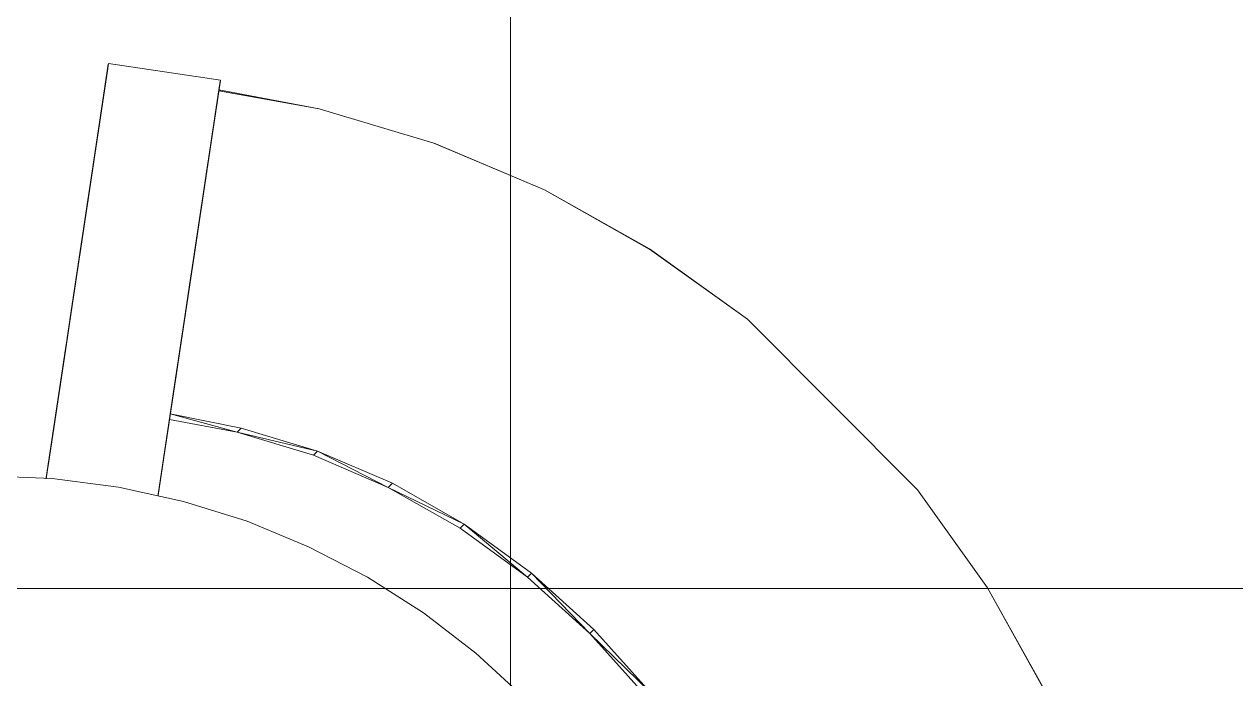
# Model space of a CAD drawing. Extents: x -566 to 72611, y -487 to 32334.
# Drawn here: x 88.2 to 100.26, y 172.85 to 179.37 of the extents above; entities that cross this region are included whole.
import ezdxf

# ---------------------------------------------------------------- set-up
doc = ezdxf.new("R2010")
doc.units = 0
doc.header["$LTSCALE"] = 0.5
doc.header["$MEASUREMENT"] = 0
doc.linetypes.add('HIDDEN', pattern=[0.375, 0.25, -0.125])
doc.layers.add('ceilling', color=141, linetype='CONTINUOUS', lineweight=18)
doc.layers.add('projection', color=153, linetype='HIDDEN', lineweight=9)
doc.layers.add('floor', color=7, linetype='CONTINUOUS', lineweight=5, true_color=0xcfcfcf)
doc.layers.add('layout', color=7, linetype='CONTINUOUS', lineweight=5, true_color=0xcfcfcf)

msp = doc.modelspace()

# ---------------------------------------------------------------- hatches: boundary and pattern name
at = {"layer": 'floor'}
h = msp.add_hatch(dxfattribs=at)
h.set_pattern_fill('ANSI37', color=256, scale=100, angle=45)
h.set_pattern_definition([(90, (243.028, 267.632), (-12.5, 9e-16), []), (180, (243.028, 267.632), (-9e-16, -12.5), [])])
h.paths.add_polyline_path([(253.46925, 349.5), (154.11744, 349.5), (154.11744, 348.5), (101.14781, 348.5), (101.14781, 349.5), (0, 349.5), (0, 344.5), (36, 344.5, -0.33835703), (0, 308.66941), (0, 308.5), (0, 173.75), (253.46925, 173.75)])
h.paths.add_polyline_path([(36, 344.5), (0, 344.5), (0, 308.66941, 0.33835703)], flags=17)
h.paths.add_polyline_path([(253.46925, 173.75), (0, 173.75), (0, 173.74997), (0, 169.75), (253.46925, 169.75)])
h.paths.add_polyline_path([(253.46925, 169.75), (0, 169.75), (0, 149.21137), (36, 149.21137, -0.33835703), (0, 113.38078), (0, 113.21137), (0, 29.94998), (0, -5), (253.46925, -5)])
h.paths.add_polyline_path([(36, 149.21137), (0, 149.21137), (0, 113.38078, 0.33835703)], flags=17)
h.paths.add_polyline_path([(575.25, 169.75), (510, 169.75), (474.75, 169.75), (327.5, 169.75), (285.46925, 169.75), (285.46925, 165.75), (253.46925, 165.75), (253.46925, -5), (263.99725, -5), (263.99725, 95.99051), (287, 95.99051), (287, 97.5), (292, 97.5), (292, -5), (341.25, -5), (341.25, 13.02988), (341.25012, 15.02988), (346.24839, 15.02988, 0.36108524), (374.08728, 41.24999), (346.25012, 41.24999), (346.25012, 42.99999), (341.25, 42.99999), (341.25, 44.99999), (341.25, 97.5), (357.75, 97.5), (405.75, 97.5), (575.25, 97.5)])

# ---------------------------------------------------------------- linework, layer by layer
at = {"layer": 'ceilling'}
msp.add_line((327.5, 173.75), (0, 173.74997), dxfattribs=at)
at = {"layer": 'layout'}
for points in [[(89.02037, 178.88557, -67.56718), (89.02037, 178.88557, -67.56718), (89.00721, 178.79756, -67.78764), (88.86882, 177.87502, -67.69993)], [(88.8818, 177.96148, -67.56361), (88.8818, 177.96148, -67.56361), (89.02037, 178.88557, -67.56718), (88.86882, 177.87502, -67.69993)], [(89.03404, 178.97652, -67.34775), (89.03404, 178.97652, -67.34775), (89.02037, 178.88557, -67.56718), (88.8818, 177.96148, -67.56361)], [(88.89513, 178.05036, -67.42873), (88.89513, 178.05036, -67.42873), (89.03404, 178.97652, -67.34775), (88.8818, 177.96148, -67.56361)], [(88.90876, 178.14169, -67.29533), (88.90876, 178.14169, -67.29533), (89.03404, 178.97652, -67.34775), (88.89513, 178.05036, -67.42873)], [(89.03391, 178.97527, -67.30764), (89.03391, 178.97527, -67.30764), (89.03404, 178.97652, -67.34775), (88.90876, 178.14169, -67.29533)], [(89.03295, 178.96949, -67.2679), (89.03295, 178.96949, -67.2679), (89.03391, 178.97527, -67.30764), (88.90876, 178.14169, -67.29533)], [(88.92287, 178.23549, -67.16345), (88.92287, 178.23549, -67.16345), (89.03295, 178.96949, -67.2679), (88.90876, 178.14169, -67.29533)], [(89.03141, 178.95926, -67.22897), (89.03141, 178.95926, -67.22897), (89.03295, 178.96949, -67.2679), (88.92287, 178.23549, -67.16345)], [(89.02922, 178.94468, -67.19132), (89.02922, 178.94468, -67.19132), (89.03141, 178.95926, -67.22897), (88.92287, 178.23549, -67.16345)], [(89.02646, 178.926, -67.15537), (89.02646, 178.926, -67.15537), (89.02922, 178.94468, -67.19132), (88.92287, 178.23549, -67.16345)], [(88.92695, 178.26237, -67.12991), (88.92695, 178.26237, -67.12991), (89.02646, 178.926, -67.15537), (88.92287, 178.23549, -67.16345)], [(89.02308, 178.90326, -67.12155), (89.02308, 178.90326, -67.12155), (89.02646, 178.926, -67.15537), (88.92695, 178.26237, -67.12991)], [(88.93138, 178.29252, -67.099), (88.93138, 178.29252, -67.099), (89.02308, 178.90326, -67.12155), (88.92695, 178.26237, -67.12991)], [(89.01909, 178.87682, -67.09026), (89.01909, 178.87682, -67.09026), (89.02308, 178.90326, -67.12155), (88.93138, 178.29252, -67.099)], [(88.93642, 178.3257, -67.07101), (88.93642, 178.3257, -67.07101), (89.01909, 178.87682, -67.09026), (88.93138, 178.29252, -67.099)], [(89.01462, 178.84705, -67.06184), (89.01462, 178.84705, -67.06184), (89.01909, 178.87682, -67.09026), (88.93642, 178.3257, -67.07101)], [(89.03404, 178.97652, -67.34775), (89.03404, 178.97652, -67.34775), (89.03391, 178.97527, -67.30764), (90.14835, 178.80925, -67.34775)], [(89.00721, 178.79756, -67.78764), (89.00721, 178.79756, -67.78764), (88.99441, 178.71231, -68.0091), (88.84397, 177.70966, -67.97672)], [(88.84397, 177.70966, -67.97672), (88.84397, 177.70966, -67.97672), (89.00721, 178.79756, -67.78764), (88.85616, 177.79102, -67.83765)], [(88.86882, 177.87502, -67.69993), (88.86882, 177.87502, -67.69993), (89.00721, 178.79756, -67.78764), (88.85616, 177.79102, -67.83765)], [(88.94181, 178.36164, -67.0462), (88.94181, 178.36164, -67.0462), (89.01462, 178.84705, -67.06184), (88.93642, 178.3257, -67.07101)], [(89.00971, 178.81426, -67.03663), (89.00971, 178.81426, -67.03663), (89.01462, 178.84705, -67.06184), (88.94181, 178.36164, -67.0462)], [(88.94755, 178.39982, -67.0248), (88.94755, 178.39982, -67.0248), (89.00971, 178.81426, -67.03663), (88.94181, 178.36164, -67.0462)], [(89.00441, 178.77875, -67.01492), (89.00441, 178.77875, -67.01492), (89.00971, 178.81426, -67.03663), (88.94755, 178.39982, -67.0248)], [(88.95352, 178.44003, -67.00702), (88.95352, 178.44003, -67.00702), (89.00441, 178.77875, -67.01492), (88.94755, 178.39982, -67.0248)], [(89.00099, 178.75623, -67.00424), (89.00099, 178.75623, -67.00424), (89.00441, 178.77875, -67.01492), (88.95352, 178.44003, -67.00702)], [(88.95987, 178.48192, -66.99302), (88.95987, 178.48192, -66.99302), (89.00099, 178.75623, -67.00424), (88.95352, 178.44003, -67.00702)], [(88.99279, 178.70148, -66.983), (88.99279, 178.70148, -66.983), (89.00099, 178.75623, -67.00424), (88.95987, 178.48192, -66.99302)], [(90.14835, 178.80925, -67.34775), (90.14835, 178.80925, -67.34775), (89.99607, 177.79425, -67.56361), (90.13472, 178.71843, -67.56718)], [(90.00939, 177.88313, -67.42873), (90.00939, 177.88313, -67.42873), (89.99607, 177.79425, -67.56361), (90.14835, 178.80925, -67.34775)], [(90.02316, 177.97451, -67.29533), (90.02316, 177.97451, -67.29533), (90.00939, 177.88313, -67.42873), (90.14835, 178.80925, -67.34775)], [(90.14818, 178.80804, -67.30764), (90.14818, 178.80804, -67.30764), (90.02316, 177.97451, -67.29533), (90.14835, 178.80925, -67.34775)], [(90.14734, 178.8023, -67.2679), (90.14734, 178.8023, -67.2679), (90.02316, 177.97451, -67.29533), (90.14818, 178.80804, -67.30764)], [(90.03718, 178.06821, -67.16345), (90.03718, 178.06821, -67.16345), (90.02316, 177.97451, -67.29533), (90.14734, 178.8023, -67.2679)], [(90.14581, 178.79207, -67.22897), (90.14581, 178.79207, -67.22897), (90.03718, 178.06821, -67.16345), (90.14734, 178.8023, -67.2679)], [(90.14362, 178.77749, -67.19132), (90.14362, 178.77749, -67.19132), (90.03718, 178.06821, -67.16345), (90.14581, 178.79207, -67.22897)], [(90.14085, 178.75881, -67.15537), (90.14085, 178.75881, -67.15537), (90.03718, 178.06821, -67.16345), (90.14362, 178.77749, -67.19132)], [(90.04122, 178.09513, -67.12991), (90.04122, 178.09513, -67.12991), (90.03718, 178.06821, -67.16345), (90.14085, 178.75881, -67.15537)], [(90.13744, 178.73612, -67.12155), (90.13744, 178.73612, -67.12155), (90.04122, 178.09513, -67.12991), (90.14085, 178.75881, -67.15537)], [(88.98201, 178.62978, -68.23151), (88.98201, 178.62978, -68.23151), (88.97009, 178.55022, -68.45486), (88.8096, 177.48065, -68.40167)], [(88.82065, 177.55434, -68.25877), (88.82065, 177.55434, -68.25877), (88.98201, 178.62978, -68.23151), (88.8096, 177.48065, -68.40167)], [(88.83213, 177.6307, -68.11711), (88.83213, 177.6307, -68.11711), (88.98201, 178.62978, -68.23151), (88.82065, 177.55434, -68.25877)], [(88.99441, 178.71231, -68.0091), (88.99441, 178.71231, -68.0091), (88.98201, 178.62978, -68.23151), (88.83213, 177.6307, -68.11711)], [(88.84397, 177.70966, -67.97672), (88.84397, 177.70966, -67.97672), (88.99441, 178.71231, -68.0091), (88.83213, 177.6307, -68.11711)], [(88.96627, 178.52498, -66.98292), (88.96627, 178.52498, -66.98292), (88.99279, 178.70148, -66.983), (88.95987, 178.48192, -66.99302)], [(88.98622, 178.65756, -66.97688), (88.98622, 178.65756, -66.97688), (88.99279, 178.70148, -66.983), (88.96627, 178.52498, -66.98292)], [(88.97289, 178.56886, -66.97684), (88.97289, 178.56886, -66.97684), (88.98622, 178.65756, -66.97688), (88.96627, 178.52498, -66.98292)], [(88.97955, 178.61321, -66.97481), (88.97955, 178.61321, -66.97481), (88.98622, 178.65756, -66.97688), (88.97289, 178.56886, -66.97684)], [(90.12148, 178.63033, -67.78764), (90.12148, 178.63033, -67.78764), (89.95837, 177.54247, -67.97672), (90.10872, 178.54503, -68.00909)], [(89.97051, 177.62388, -67.83765), (89.97051, 177.62388, -67.83765), (89.95837, 177.54247, -67.97672), (90.12148, 178.63033, -67.78764)], [(89.98309, 177.70779, -67.69993), (89.98309, 177.70779, -67.69993), (89.97051, 177.62388, -67.83765), (90.12148, 178.63033, -67.78764)], [(90.13472, 178.71843, -67.56718), (90.13472, 178.71843, -67.56718), (89.98309, 177.70779, -67.69993), (90.12148, 178.63033, -67.78764)], [(89.99607, 177.79425, -67.56361), (89.99607, 177.79425, -67.56361), (89.98309, 177.70779, -67.69993), (90.13472, 178.71843, -67.56718)], [(90.04578, 178.12533, -67.099), (90.04578, 178.12533, -67.099), (90.04122, 178.09513, -67.12991), (90.13744, 178.73612, -67.12155)], [(90.13345, 178.70967, -67.09026), (90.13345, 178.70967, -67.09026), (90.04578, 178.12533, -67.099), (90.13744, 178.73612, -67.12155)], [(90.05077, 178.15856, -67.07101), (90.05077, 178.15856, -67.07101), (90.04578, 178.12533, -67.099), (90.13345, 178.70967, -67.09026)], [(90.12898, 178.6799, -67.06184), (90.12898, 178.6799, -67.06184), (90.05077, 178.15856, -67.07101), (90.13345, 178.70967, -67.09026)], [(90.05612, 178.19436, -67.0462), (90.05612, 178.19436, -67.0462), (90.05077, 178.15856, -67.07101), (90.12898, 178.6799, -67.06184)], [(90.12402, 178.64698, -67.03663), (90.12402, 178.64698, -67.03663), (90.05612, 178.19436, -67.0462), (90.12898, 178.6799, -67.06184)], [(90.06191, 178.23268, -67.0248), (90.06191, 178.23268, -67.0248), (90.05612, 178.19436, -67.0462), (90.12402, 178.64698, -67.03663)], [(90.11868, 178.61152, -67.01492), (90.11868, 178.61152, -67.01492), (90.06191, 178.23268, -67.0248), (90.12402, 178.64698, -67.03663)], [(90.13269, 178.70462, -67.09033), (90.13269, 178.70462, -67.09033), (90.13428, 178.71524, -67.06297), (91.1324, 178.52557, -67.41982)], [(88.97009, 178.55022, -68.45486), (88.97009, 178.55022, -68.45486), (88.95856, 178.47338, -68.6791), (88.79895, 177.40951, -68.54575)], [(88.8096, 177.48065, -68.40167), (88.8096, 177.48065, -68.40167), (88.97009, 178.55022, -68.45486), (88.79895, 177.40951, -68.54575)], [(90.10872, 178.54503, -68.00909), (90.10872, 178.54503, -68.00909), (89.94649, 177.46356, -68.11711), (90.09636, 178.46263, -68.23151)], [(89.95837, 177.54247, -67.97672), (89.95837, 177.54247, -67.97672), (89.94649, 177.46356, -68.11711), (90.10872, 178.54503, -68.00909)], [(90.06791, 178.27284, -67.00702), (90.06791, 178.27284, -67.00702), (90.06191, 178.23268, -67.0248), (90.11868, 178.61152, -67.01492)], [(90.11534, 178.58908, -67.00424), (90.11534, 178.58908, -67.00424), (90.06791, 178.27284, -67.00702), (90.11868, 178.61152, -67.01492)], [(90.07414, 178.31469, -66.99302), (90.07414, 178.31469, -66.99302), (90.06791, 178.27284, -67.00702), (90.11534, 178.58908, -67.00424)], [(90.1071, 178.53421, -66.983), (90.1071, 178.53421, -66.983), (90.07414, 178.31469, -66.99302), (90.11534, 178.58908, -67.00424)], [(90.08067, 178.35779, -66.98292), (90.08067, 178.35779, -66.98292), (90.07414, 178.31469, -66.99302), (90.1071, 178.53421, -66.983)], [(90.10053, 178.49029, -66.97688), (90.10053, 178.49029, -66.97688), (90.08067, 178.35779, -66.98292), (90.1071, 178.53421, -66.983)], [(90.11534, 178.58908, -67.00424), (90.11534, 178.58908, -67.00424), (90.11302, 178.57377, -66.99698), (90.1071, 178.53421, -66.983)], [(92.27462, 178.18473, -67.46316), (92.27462, 178.18473, -67.46316), (92.27263, 178.1831, -67.50339), (91.1324, 178.52557, -67.41982)], [(88.94742, 178.39943, -68.90421), (88.94742, 178.39943, -68.90421), (88.93681, 178.32842, -69.13013), (88.76796, 177.20324, -69.07613)], [(88.77874, 177.27511, -68.83732), (88.77874, 177.27511, -68.83732), (88.94742, 178.39943, -68.90421), (88.76796, 177.20324, -69.07613)], [(88.95856, 178.47338, -68.6791), (88.95856, 178.47338, -68.6791), (88.94742, 178.39943, -68.90421), (88.77874, 177.27511, -68.83732)], [(88.78865, 177.34095, -68.69098), (88.78865, 177.34095, -68.69098), (88.95856, 178.47338, -68.6791), (88.77874, 177.27511, -68.83732)], [(88.79895, 177.40951, -68.54575), (88.79895, 177.40951, -68.54575), (88.95856, 178.47338, -68.6791), (88.78865, 177.34095, -68.69098)], [(90.0844, 178.38294, -68.45486), (90.0844, 178.38294, -68.45486), (89.9133, 177.24236, -68.54575), (90.07291, 178.30624, -68.6791)], [(89.924, 177.31346, -68.40167), (89.924, 177.31346, -68.40167), (89.9133, 177.24236, -68.54575), (90.0844, 178.38294, -68.45486)], [(90.09636, 178.46263, -68.23151), (90.09636, 178.46263, -68.23151), (89.924, 177.31346, -68.40167), (90.0844, 178.38294, -68.45486)], [(89.935, 177.38719, -68.25877), (89.935, 177.38719, -68.25877), (89.924, 177.31346, -68.40167), (90.09636, 178.46263, -68.23151)], [(89.94649, 177.46356, -68.11711), (89.94649, 177.46356, -68.11711), (89.935, 177.38719, -68.25877), (90.09636, 178.46263, -68.23151)], [(90.08724, 178.40171, -66.97684), (90.08724, 178.40171, -66.97684), (90.08067, 178.35779, -66.98292), (90.10053, 178.49029, -66.97688)], [(90.09391, 178.44606, -66.97481), (90.09391, 178.44606, -66.97481), (90.08724, 178.40171, -66.97684), (90.10053, 178.49029, -66.97688)], [(88.93681, 178.32842, -69.13013), (88.93681, 178.32842, -69.13013), (88.92656, 178.26017, -69.35687), (88.7577, 177.13447, -69.31577)], [(88.76796, 177.20324, -69.07613), (88.76796, 177.20324, -69.07613), (88.93681, 178.32842, -69.13013), (88.7577, 177.13447, -69.31577)], [(90.07291, 178.30624, -68.6791), (90.07291, 178.30624, -68.6791), (89.89314, 177.10793, -68.83732), (90.06182, 178.23224, -68.90421)], [(89.903, 177.17381, -68.69098), (89.903, 177.17381, -68.69098), (89.89314, 177.10793, -68.83732), (90.07291, 178.30624, -68.6791)], [(89.9133, 177.24236, -68.54575), (89.9133, 177.24236, -68.54575), (89.903, 177.17381, -68.69098), (90.07291, 178.30624, -68.6791)], [(88.91682, 178.19485, -69.58437), (88.91682, 178.19485, -69.58437), (88.90736, 178.13203, -69.81377), (88.7399, 177.01582, -69.75571)], [(88.74784, 177.06893, -69.55508), (88.74784, 177.06893, -69.55508), (88.91682, 178.19485, -69.58437), (88.7399, 177.01582, -69.75571)], [(88.92656, 178.26017, -69.35687), (88.92656, 178.26017, -69.35687), (88.91682, 178.19485, -69.58437), (88.74784, 177.06893, -69.55508)], [(88.7577, 177.13447, -69.31577), (88.7577, 177.13447, -69.31577), (88.92656, 178.26017, -69.35687), (88.74784, 177.06893, -69.55508)], [(90.05112, 178.16114, -69.13014), (90.05112, 178.16114, -69.13014), (89.87197, 176.96723, -69.31577), (90.04095, 178.09298, -69.35687)], [(89.88231, 177.03609, -69.07613), (89.88231, 177.03609, -69.07613), (89.87197, 176.96723, -69.31577), (90.05112, 178.16114, -69.13014)], [(90.06182, 178.23224, -68.90421), (90.06182, 178.23224, -68.90421), (89.88231, 177.03609, -69.07613), (90.05112, 178.16114, -69.13014)], [(89.89314, 177.10793, -68.83732), (89.89314, 177.10793, -68.83732), (89.88231, 177.03609, -69.07613), (90.06182, 178.23224, -68.90421)], [(92.27462, 178.18473, -67.46316), (92.27462, 178.18473, -67.46316), (92.27543, 178.18288, -67.423), (93.37507, 177.71784, -67.49601)], [(88.89184, 178.02892, -70.20546), (88.89184, 178.02892, -70.20546), (88.88426, 177.97822, -70.40212), (88.71667, 176.86111, -70.35532)], [(88.72426, 176.91198, -70.1553), (88.72426, 176.91198, -70.1553), (88.89184, 178.02892, -70.20546), (88.71667, 176.86111, -70.35532)], [(88.8996, 178.0803, -70.00895), (88.8996, 178.0803, -70.00895), (88.89184, 178.02892, -70.20546), (88.72426, 176.91198, -70.1553)], [(88.73201, 176.96353, -69.95543), (88.73201, 176.96353, -69.95543), (88.8996, 178.0803, -70.00895), (88.72426, 176.91198, -70.1553)], [(88.90736, 178.13203, -69.81377), (88.90736, 178.13203, -69.81377), (88.8996, 178.0803, -70.00895), (88.73201, 176.96353, -69.95543)], [(88.7399, 177.01582, -69.75571), (88.7399, 177.01582, -69.75571), (88.90736, 178.13203, -69.81377), (88.73201, 176.96353, -69.95543)], [(90.03109, 178.02762, -69.58437), (90.03109, 178.02762, -69.58437), (89.85417, 176.84859, -69.75571), (90.02171, 177.96488, -69.81377)], [(89.86219, 176.90179, -69.55508), (89.86219, 176.90179, -69.55508), (89.85417, 176.84859, -69.75571), (90.03109, 178.02762, -69.58437)], [(90.04095, 178.09298, -69.35687), (90.04095, 178.09298, -69.35687), (89.86219, 176.90179, -69.55508), (90.03109, 178.02762, -69.58437)], [(89.87197, 176.96723, -69.31577), (89.87197, 176.96723, -69.31577), (89.86219, 176.90179, -69.55508), (90.04095, 178.09298, -69.35687)], [(88.87676, 177.92813, -70.59894), (88.87676, 177.92813, -70.59894), (88.86931, 177.87869, -70.7959), (88.70168, 176.76128, -70.75581)], [(88.70913, 176.81089, -70.55549), (88.70913, 176.81089, -70.55549), (88.87676, 177.92813, -70.59894), (88.70168, 176.76128, -70.75581)], [(88.88426, 177.97822, -70.40212), (88.88426, 177.97822, -70.40212), (88.87676, 177.92813, -70.59894), (88.70913, 176.81089, -70.55549)], [(88.71667, 176.86111, -70.35532), (88.71667, 176.86111, -70.35532), (88.88426, 177.97822, -70.40212), (88.70913, 176.81089, -70.55549)], [(90.01395, 177.91316, -70.00896), (90.01395, 177.91316, -70.00896), (89.83865, 176.74479, -70.1553), (90.00624, 177.86173, -70.20546)], [(89.84637, 176.79639, -69.95543), (89.84637, 176.79639, -69.95543), (89.83865, 176.74479, -70.1553), (90.01395, 177.91316, -70.00896)], [(90.02171, 177.96488, -69.81377), (90.02171, 177.96488, -69.81377), (89.84637, 176.79639, -69.95543), (90.01395, 177.91316, -70.00896)], [(89.85417, 176.84859, -69.75571), (89.85417, 176.84859, -69.75571), (89.84637, 176.79639, -69.95543), (90.02171, 177.96488, -69.81377)], [(88.8548, 177.78183, -71.19027), (88.8548, 177.78183, -71.19027), (88.84765, 177.73433, -71.38766), (88.67998, 176.61662, -71.35767)], [(88.68708, 176.66416, -71.1569), (88.68708, 176.66416, -71.1569), (88.8548, 177.78183, -71.19027), (88.67998, 176.61662, -71.35767)], [(88.69944, 176.74639, -96.8737), (88.69944, 176.74639, -96.8737), (88.68472, 176.6482, -96.34516), (88.86155, 177.82696, -96.69225)], [(88.84682, 177.7286, -96.16259), (88.84682, 177.7286, -96.16259), (88.86155, 177.82696, -96.69225), (88.68472, 176.6482, -96.34516)], [(88.86203, 177.82994, -70.99301), (88.86203, 177.82994, -70.99301), (88.8548, 177.78183, -71.19027), (88.68708, 176.66416, -71.1569)], [(88.69436, 176.71239, -70.95628), (88.69436, 176.71239, -70.95628), (88.86203, 177.82994, -70.99301), (88.68708, 176.66416, -71.1569)], [(88.86931, 177.87869, -70.7959), (88.86931, 177.87869, -70.7959), (88.86203, 177.82994, -70.99301), (88.69436, 176.71239, -70.95628)], [(88.70168, 176.76128, -70.75581), (88.70168, 176.76128, -70.75581), (88.86931, 177.87869, -70.7959), (88.69436, 176.71239, -70.95628)], [(89.99865, 177.81103, -70.40212), (89.99865, 177.81103, -70.40212), (89.82353, 176.6437, -70.55549), (89.99107, 177.76086, -70.59894)], [(89.83102, 176.69396, -70.35532), (89.83102, 176.69396, -70.35532), (89.82353, 176.6437, -70.55549), (89.99865, 177.81103, -70.40212)], [(90.00624, 177.86173, -70.20546), (90.00624, 177.86173, -70.20546), (89.83102, 176.69396, -70.35532), (89.99865, 177.81103, -70.40212)], [(89.83865, 176.74479, -70.1553), (89.83865, 176.74479, -70.1553), (89.83102, 176.69396, -70.35532), (90.00624, 177.86173, -70.20546)], [(77.75334, 177.72664, -69.73263), (99.48882, 155.98857, -69.72025), (99.49016, 155.98982, -69.73263)], [(88.84068, 177.68752, -71.58521), (88.84068, 177.68752, -71.58521), (88.83371, 177.6414, -71.78289), (88.66604, 176.52351, -71.75961)], [(88.67292, 176.56972, -71.55856), (88.67292, 176.56972, -71.55856), (88.84068, 177.68752, -71.58521), (88.66604, 176.52351, -71.75961)], [(88.66981, 176.54879, -95.81737), (88.66981, 176.54879, -95.81737), (88.84682, 177.7286, -96.16259), (88.68472, 176.6482, -96.34516)], [(88.83183, 177.62876, -95.63255), (88.83183, 177.62876, -95.63255), (88.84682, 177.7286, -96.16259), (88.66981, 176.54879, -95.81737)], [(88.84765, 177.73433, -71.38766), (88.84765, 177.73433, -71.38766), (88.84068, 177.68752, -71.58521), (88.67292, 176.56972, -71.55856)], [(88.67998, 176.61662, -71.35767), (88.67998, 176.61662, -71.35767), (88.84765, 177.73433, -71.38766), (88.67292, 176.56972, -71.55856)], [(89.8138, 176.57925, -96.8737), (89.8138, 176.57925, -96.8737), (89.9759, 177.65982, -96.69225), (89.79903, 176.48092, -96.34516)], [(89.96122, 177.56141, -96.16259), (89.96122, 177.56141, -96.16259), (89.79903, 176.48092, -96.34516), (89.9759, 177.65982, -96.69225)], [(89.97634, 177.66266, -70.99301), (89.97634, 177.66266, -70.99301), (89.80148, 176.49697, -71.1569), (89.96911, 177.61456, -71.19027)], [(89.80871, 176.54525, -70.95628), (89.80871, 176.54525, -70.95628), (89.80148, 176.49697, -71.1569), (89.97634, 177.66266, -70.99301)], [(89.9837, 177.7115, -70.7959), (89.9837, 177.7115, -70.7959), (89.80871, 176.54525, -70.95628), (89.97634, 177.66266, -70.99301)], [(89.81603, 176.59413, -70.75581), (89.81603, 176.59413, -70.75581), (89.80871, 176.54525, -70.95628), (89.9837, 177.7115, -70.7959)], [(89.99107, 177.76086, -70.59894), (89.99107, 177.76086, -70.59894), (89.81603, 176.59413, -70.75581), (89.9837, 177.7115, -70.7959)], [(89.82353, 176.6437, -70.55549), (89.82353, 176.6437, -70.55549), (89.81603, 176.59413, -70.75581), (89.99107, 177.76086, -70.59894)], [(94.41981, 177.13095, -67.51794), (94.41981, 177.13095, -67.51794), (94.41797, 177.12916, -67.55817), (93.37507, 177.71784, -67.49601)], [(88.82017, 177.55102, -72.17908), (88.82017, 177.55102, -72.17908), (88.78431, 177.31209, -73.24213), (88.62326, 176.23894, -73.02425)], [(88.65916, 176.478, -71.9604), (88.65916, 176.478, -71.9604), (88.82017, 177.55102, -72.17908), (88.62326, 176.23894, -73.02425)], [(88.65469, 176.44823, -95.28979), (88.65469, 176.44823, -95.28979), (88.83183, 177.62876, -95.63255), (88.66981, 176.54879, -95.81737)], [(88.8167, 177.52785, -95.10271), (88.8167, 177.52785, -95.10271), (88.83183, 177.62876, -95.63255), (88.65469, 176.44823, -95.28979)], [(88.83371, 177.6414, -71.78289), (88.83371, 177.6414, -71.78289), (88.82696, 177.59593, -71.98071), (88.65916, 176.478, -71.9604)], [(88.66604, 176.52351, -71.75961), (88.66604, 176.52351, -71.75961), (88.83371, 177.6414, -71.78289), (88.65916, 176.478, -71.9604)], [(88.82696, 177.59593, -71.98071), (88.82696, 177.59593, -71.98071), (88.82017, 177.55102, -72.17908), (88.65916, 176.478, -71.9604)], [(88.78431, 177.31209, -73.24213), (88.78431, 177.31209, -73.24213), (88.82017, 177.55102, -72.17908), (88.67963, 176.61437, -76.34729)], [(89.78416, 176.38165, -95.81737), (89.78416, 176.38165, -95.81737), (89.79903, 176.48092, -96.34516), (89.96122, 177.56141, -96.16259)], [(89.94618, 177.46162, -95.63255), (89.94618, 177.46162, -95.63255), (89.78416, 176.38165, -95.81737), (89.96122, 177.56141, -96.16259)], [(89.96205, 177.56714, -71.38766), (89.96205, 177.56714, -71.38766), (89.78732, 176.40253, -71.55856), (89.95504, 177.52038, -71.58521)], [(89.79433, 176.44947, -71.35767), (89.79433, 176.44947, -71.35767), (89.78732, 176.40253, -71.55856), (89.96205, 177.56714, -71.38766)], [(89.96911, 177.61456, -71.19027), (89.96911, 177.61456, -71.19027), (89.79433, 176.44947, -71.35767), (89.96205, 177.56714, -71.38766)], [(89.80148, 176.49697, -71.1569), (89.80148, 176.49697, -71.1569), (89.79433, 176.44947, -71.35767), (89.96911, 177.61456, -71.19027)], [(88.62405, 176.24351, -94.23525), (88.62405, 176.24351, -94.23525), (88.80136, 177.4256, -94.5731), (88.63948, 176.34654, -94.76241)], [(88.7858, 177.32218, -94.04369), (88.7858, 177.32218, -94.04369), (88.80136, 177.4256, -94.5731), (88.62405, 176.24351, -94.23525)], [(88.63948, 176.34654, -94.76241), (88.63948, 176.34654, -94.76241), (88.8167, 177.52785, -95.10271), (88.65469, 176.44823, -95.28979)], [(88.80136, 177.4256, -94.5731), (88.80136, 177.4256, -94.5731), (88.8167, 177.52785, -95.10271), (88.63948, 176.34654, -94.76241)], [(89.76904, 176.28108, -95.28979), (89.76904, 176.28108, -95.28979), (89.78416, 176.38165, -95.81737), (89.94618, 177.46162, -95.63255)], [(89.93101, 177.36057, -95.10271), (89.93101, 177.36057, -95.10271), (89.76904, 176.28108, -95.28979), (89.94618, 177.46162, -95.63255)], [(89.94811, 177.47421, -71.78289), (89.94811, 177.47421, -71.78289), (89.77351, 176.31085, -71.9604), (89.94123, 177.4287, -71.98071)], [(89.78031, 176.35628, -71.75961), (89.78031, 176.35628, -71.75961), (89.77351, 176.31085, -71.9604), (89.94811, 177.47421, -71.78289)], [(89.94123, 177.4287, -71.98071), (89.94123, 177.4287, -71.98071), (89.77351, 176.31085, -71.9604), (89.93448, 177.38374, -72.17908)], [(89.95504, 177.52038, -71.58521), (89.95504, 177.52038, -71.58521), (89.78031, 176.35628, -71.75961), (89.94811, 177.47421, -71.78289)], [(89.78732, 176.40253, -71.55856), (89.78732, 176.40253, -71.55856), (89.78031, 176.35628, -71.75961), (89.95504, 177.52038, -71.58521)], [(88.78431, 177.31209, -73.24213), (88.78431, 177.31209, -73.24213), (88.67963, 176.61437, -76.34729), (88.51805, 175.53725, -76.14727)], [(88.62326, 176.23894, -73.02425), (88.62326, 176.23894, -73.02425), (88.78431, 177.31209, -73.24213), (88.51805, 175.53725, -76.14727)], [(88.6084, 176.13932, -93.70831), (88.6084, 176.13932, -93.70831), (88.7858, 177.32218, -94.04369), (88.62405, 176.24351, -94.23525)], [(88.77011, 177.21752, -93.5145), (88.77011, 177.21752, -93.5145), (88.7858, 177.32218, -94.04369), (88.6084, 176.13932, -93.70831)], [(89.93448, 177.38374, -72.17908), (89.93448, 177.38374, -72.17908), (89.73765, 176.07175, -73.02425), (89.89866, 177.14494, -73.24213)], [(89.77351, 176.31085, -71.9604), (89.77351, 176.31085, -71.9604), (89.73765, 176.07175, -73.02425), (89.93448, 177.38374, -72.17908)], [(89.75379, 176.17926, -94.76241), (89.75379, 176.17926, -94.76241), (89.76904, 176.28108, -95.28979), (89.93101, 177.36057, -95.10271)], [(89.91572, 177.25845, -94.5731), (89.91572, 177.25845, -94.5731), (89.75379, 176.17926, -94.76241), (89.93101, 177.36057, -95.10271)], [(88.59257, 176.03392, -93.18159), (88.59257, 176.03392, -93.18159), (88.77011, 177.21752, -93.5145), (88.6084, 176.13932, -93.70831)], [(88.75424, 177.11164, -92.98553), (88.75424, 177.11164, -92.98553), (88.77011, 177.21752, -93.5145), (88.59257, 176.03392, -93.18159)], [(89.73831, 176.07628, -94.23525), (89.73831, 176.07628, -94.23525), (89.75379, 176.17926, -94.76241), (89.91572, 177.25845, -94.5731)], [(89.9002, 177.15499, -94.04369), (89.9002, 177.15499, -94.04369), (89.73831, 176.07628, -94.23525), (89.91572, 177.25845, -94.5731)], [(88.57653, 175.92718, -92.65508), (88.57653, 175.92718, -92.65508), (88.75424, 177.11164, -92.98553), (88.59257, 176.03392, -93.18159)], [(88.73819, 177.00456, -92.45678), (88.73819, 177.00456, -92.45678), (88.75424, 177.11164, -92.98553), (88.57653, 175.92718, -92.65508)], [(89.89866, 177.14494, -73.24213), (89.89866, 177.14494, -73.24213), (89.63236, 175.36998, -76.14727), (89.79403, 176.44718, -76.3473)], [(89.73765, 176.07175, -73.02425), (89.73765, 176.07175, -73.02425), (89.63236, 175.36998, -76.14727), (89.89866, 177.14494, -73.24213)], [(89.72266, 175.97209, -93.70831), (89.72266, 175.97209, -93.70831), (89.73831, 176.07628, -94.23525), (89.9002, 177.15499, -94.04369)], [(89.9002, 177.15499, -94.04369), (89.9002, 177.15499, -94.04369), (89.72266, 175.97209, -93.70831), (89.8845, 177.05033, -93.5145)], [(94.41981, 177.13095, -67.51794), (94.41981, 177.13095, -67.51794), (94.41957, 177.12946, -67.47775), (95.39503, 176.4315, -67.52867)], [(88.56035, 175.81937, -92.1288), (88.56035, 175.81937, -92.1288), (88.73819, 177.00456, -92.45678), (88.57653, 175.92718, -92.65508)], [(88.72198, 176.89627, -91.92825), (88.72198, 176.89627, -91.92825), (88.73819, 177.00456, -92.45678), (88.56035, 175.81937, -92.1288)], [(89.69088, 175.76004, -92.65508), (89.69088, 175.76004, -92.65508), (89.70688, 175.86664, -93.18158), (89.86859, 176.9445, -92.98553)], [(89.85255, 176.83742, -92.45678), (89.85255, 176.83742, -92.45678), (89.69088, 175.76004, -92.65508), (89.86859, 176.9445, -92.98553)], [(89.70688, 175.86664, -93.18158), (89.70688, 175.86664, -93.18158), (89.72266, 175.97209, -93.70831), (89.8845, 177.05033, -93.5145)], [(89.86859, 176.9445, -92.98553), (89.86859, 176.9445, -92.98553), (89.70688, 175.86664, -93.18158), (89.8845, 177.05033, -93.5145)], [(88.544, 175.71034, -91.60274), (88.544, 175.71034, -91.60274), (88.72198, 176.89627, -91.92825), (88.56035, 175.81937, -92.1288)], [(88.70545, 176.78673, -91.39996), (88.70545, 176.78673, -91.39996), (88.72198, 176.89627, -91.92825), (88.544, 175.71034, -91.60274)], [(89.67471, 175.65222, -92.1288), (89.67471, 175.65222, -92.1288), (89.69088, 175.76004, -92.65508), (89.85255, 176.83742, -92.45678)], [(89.83624, 176.72904, -91.92825), (89.83624, 176.72904, -91.92825), (89.67471, 175.65222, -92.1288), (89.85255, 176.83742, -92.45678)], [(88.52748, 175.60011, -91.07691), (88.52748, 175.60011, -91.07691), (88.70545, 176.78673, -91.39996), (88.544, 175.71034, -91.60274)], [(88.68888, 176.67602, -90.87189), (88.68888, 176.67602, -90.87189), (88.70545, 176.78673, -91.39996), (88.52748, 175.60011, -91.07691)], [(89.6584, 175.54315, -91.60274), (89.6584, 175.54315, -91.60274), (89.67471, 175.65222, -92.1288), (89.83624, 176.72904, -91.92825)], [(89.81985, 176.61954, -91.39996), (89.81985, 176.61954, -91.39996), (89.6584, 175.54315, -91.60274), (89.83624, 176.72904, -91.92825)], [(88.67963, 176.61437, -76.34729), (88.67963, 176.61437, -76.34729), (88.5785, 175.94008, -79.9634), (88.41556, 174.85429, -79.80917)], [(88.51805, 175.53725, -76.14727), (88.51805, 175.53725, -76.14727), (88.67963, 176.61437, -76.34729), (88.41556, 174.85429, -79.80917)], [(88.51069, 175.48824, -90.54951), (88.51069, 175.48824, -90.54951), (88.68888, 176.67602, -90.87189), (88.52748, 175.60011, -91.07691)], [(88.67213, 176.56446, -90.34601), (88.67213, 176.56446, -90.34601), (88.68888, 176.67602, -90.87189), (88.51069, 175.48824, -90.54951)], [(89.64179, 175.43284, -91.07691), (89.64179, 175.43284, -91.07691), (89.6584, 175.54315, -91.60274), (89.81985, 176.61954, -91.39996)], [(89.80328, 176.50883, -90.87189), (89.80328, 176.50883, -90.87189), (89.64179, 175.43284, -91.07691), (89.81985, 176.61954, -91.39996)], [(88.47746, 175.26657, -89.4389), (88.47746, 175.26657, -89.4389), (88.65526, 176.45198, -89.80136), (88.49346, 175.37387, -89.99577)], [(88.63952, 176.34718, -89.25737), (88.63952, 176.34718, -89.25737), (88.65526, 176.45198, -89.80136), (88.47746, 175.26657, -89.4389)], [(88.49346, 175.37387, -89.99577), (88.49346, 175.37387, -89.99577), (88.67213, 176.56446, -90.34601), (88.51069, 175.48824, -90.54951)], [(88.65526, 176.45198, -89.80136), (88.65526, 176.45198, -89.80136), (88.67213, 176.56446, -90.34601), (88.49346, 175.37387, -89.99577)], [(88.62326, 176.23894, -73.02425), (88.62326, 176.23894, -73.02425), (88.51805, 175.53725, -76.14727), (88.65916, 176.478, -71.9604)], [(89.625, 175.32097, -90.54951), (89.625, 175.32097, -90.54951), (89.64179, 175.43284, -91.07691), (89.80328, 176.50883, -90.87189)], [(89.78649, 176.39731, -90.34601), (89.78649, 176.39731, -90.34601), (89.625, 175.32097, -90.54951), (89.80328, 176.50883, -90.87189)], [(88.46242, 175.16661, -88.8808), (88.46242, 175.16661, -88.8808), (88.63952, 176.34718, -89.25737), (88.47746, 175.26657, -89.4389)], [(88.62492, 176.24955, -88.71218), (88.62492, 176.24955, -88.71218), (88.63952, 176.34718, -89.25737), (88.46242, 175.16661, -88.8808)], [(89.79403, 176.44718, -76.3473), (89.79403, 176.44718, -76.3473), (89.52992, 174.68714, -79.80917), (89.69281, 175.77281, -79.9634)], [(89.63236, 175.36998, -76.14727), (89.63236, 175.36998, -76.14727), (89.52992, 174.68714, -79.80917), (89.79403, 176.44718, -76.3473)], [(89.60786, 175.20668, -89.99577), (89.60786, 175.20668, -89.99577), (89.625, 175.32097, -90.54951), (89.78649, 176.39731, -90.34601)], [(89.76961, 176.28483, -89.80136), (89.76961, 176.28483, -89.80136), (89.60786, 175.20668, -89.99577), (89.78649, 176.39731, -90.34601)], [(97.0882, 174.73272, -67.51612), (97.0882, 174.73272, -67.51612), (95.39503, 176.4315, -67.52867), (97.08679, 174.7324, -67.47594)], [(88.44853, 175.07398, -88.32154), (88.44853, 175.07398, -88.32154), (88.62492, 176.24955, -88.71218), (88.46242, 175.16661, -88.8808)], [(88.61129, 176.15908, -88.16586), (88.61129, 176.15908, -88.16586), (88.62492, 176.24955, -88.71218), (88.44853, 175.07398, -88.32154)], [(89.59173, 175.09934, -89.4389), (89.59173, 175.09934, -89.4389), (89.60786, 175.20668, -89.99577), (89.76961, 176.28483, -89.80136)], [(89.75392, 176.18, -89.25737), (89.75392, 176.18, -89.25737), (89.59173, 175.09934, -89.4389), (89.76961, 176.28483, -89.80136)], [(88.43577, 174.98886, -87.76123), (88.43577, 174.98886, -87.76123), (88.61129, 176.15908, -88.16586), (88.44853, 175.07398, -88.32154)], [(88.59884, 176.0759, -87.61851), (88.59884, 176.0759, -87.61851), (88.61129, 176.15908, -88.16586), (88.43577, 174.98886, -87.76123)], [(89.57682, 174.99942, -88.8808), (89.57682, 174.99942, -88.8808), (89.59173, 175.09934, -89.4389), (89.75392, 176.18, -89.25737)], [(89.73919, 176.08232, -88.71218), (89.73919, 176.08232, -88.71218), (89.57682, 174.99942, -88.8808), (89.75392, 176.18, -89.25737)], [(88.4135, 174.84061, -86.63776), (88.4135, 174.84061, -86.63776), (88.5874, 175.99984, -87.07021), (88.42407, 174.91098, -87.19993)], [(88.5771, 175.93111, -86.52105), (88.5771, 175.93111, -86.52105), (88.5874, 175.99984, -87.07021), (88.4135, 174.84061, -86.63776)], [(88.42407, 174.91098, -87.19993), (88.42407, 174.91098, -87.19993), (88.59884, 176.0759, -87.61851), (88.43577, 174.98886, -87.76123)], [(88.5874, 175.99984, -87.07021), (88.5874, 175.99984, -87.07021), (88.59884, 176.0759, -87.61851), (88.42407, 174.91098, -87.19993)], [(89.55008, 174.82158, -87.76122), (89.55008, 174.82158, -87.76122), (89.56288, 174.90683, -88.32154), (89.72569, 175.99189, -88.16586)], [(89.71315, 175.90862, -87.61851), (89.71315, 175.90862, -87.61851), (89.55008, 174.82158, -87.76122), (89.72569, 175.99189, -88.16586)], [(89.56288, 174.90683, -88.32154), (89.56288, 174.90683, -88.32154), (89.57682, 174.99942, -88.8808), (89.73919, 176.08232, -88.71218)], [(89.72569, 175.99189, -88.16586), (89.72569, 175.99189, -88.16586), (89.56288, 174.90683, -88.32154), (89.73919, 176.08232, -88.71218)], [(89.53842, 174.74383, -87.19993), (89.53842, 174.74383, -87.19993), (89.55008, 174.82158, -87.76122), (89.71315, 175.90862, -87.61851)], [(89.7018, 175.83265, -87.07021), (89.7018, 175.83265, -87.07021), (89.53842, 174.74383, -87.19993), (89.71315, 175.90862, -87.61851)], [(89.52786, 174.67347, -86.63776), (89.52786, 174.67347, -86.63776), (89.53842, 174.74383, -87.19993), (89.7018, 175.83265, -87.07021)], [(89.69145, 175.76396, -86.52105), (89.69145, 175.76396, -86.52105), (89.52786, 174.67347, -86.63776), (89.7018, 175.83265, -87.07021)], [(89.64179, 175.43284, -91.07691), (89.64179, 175.43284, -91.07691), (90.31463, 175.30521, -77.42431), (89.65009, 175.488, -91.33982)], [(90.35538, 175.34577, -76.53475), (90.35538, 175.34577, -76.53475), (89.65009, 175.488, -91.33982), (90.31463, 175.30521, -77.42431)], [(90.35538, 175.34577, -76.53475), (90.35538, 175.34577, -76.53475), (90.31463, 175.30521, -77.42431), (91.11677, 175.11708, -76.55921)], [(91.07602, 175.07652, -77.44877), (91.07602, 175.07652, -77.44877), (91.11677, 175.11708, -76.55921), (90.31463, 175.30521, -77.42431)], [(91.07602, 175.07652, -77.44877), (91.07602, 175.07652, -77.44877), (91.81989, 174.75572, -77.46822), (91.11677, 175.11708, -76.55921)], [(91.86064, 174.79628, -76.57867), (91.86064, 174.79628, -76.57867), (91.11677, 175.11708, -76.55921), (91.81989, 174.75572, -77.46822)], [(88.47428, 174.84393, -80.51045), (88.47428, 174.84393, -80.51045), (87.80893, 174.87214, -80.51045), (88.47428, 174.84393, -79.38364)], [(87.80893, 174.87214, -79.38364), (87.80893, 174.87214, -79.38364), (88.47428, 174.84393, -79.38364), (87.80893, 174.87214, -80.51045)], [(89.13346, 174.75824, -80.51045), (89.13346, 174.75824, -80.51045), (88.47428, 174.84393, -80.51045), (89.13346, 174.75824, -79.38364)], [(88.47428, 174.84393, -79.38364), (88.47428, 174.84393, -79.38364), (89.13346, 174.75824, -79.38364), (88.47428, 174.84393, -80.51045)], [(91.86064, 174.79628, -76.57867), (91.86064, 174.79628, -76.57867), (91.81989, 174.75572, -77.46822), (92.57466, 174.38868, -76.5928)], [(89.78175, 174.61582, -80.51045), (89.78175, 174.61582, -80.51045), (89.13346, 174.75824, -80.51045), (89.78175, 174.61582, -79.38364)], [(89.13346, 174.75824, -79.38364), (89.13346, 174.75824, -79.38364), (89.78175, 174.61582, -79.38364), (89.13346, 174.75824, -80.51045)], [(92.53391, 174.34812, -77.48236), (92.53391, 174.34812, -77.48236), (92.57466, 174.38868, -76.5928), (91.81989, 174.75572, -77.46822)], [(97.0882, 174.73272, -67.51612), (97.0882, 174.73272, -67.51612), (97.7843, 173.75532, -67.49301), (97.0867, 174.73076, -67.55636)], [(90.41413, 174.4176, -80.51045), (90.41413, 174.4176, -80.51045), (89.78175, 174.61582, -80.51045), (90.41413, 174.4176, -79.38364)], [(89.78175, 174.61582, -79.38364), (89.78175, 174.61582, -79.38364), (90.41413, 174.4176, -79.38364), (89.78175, 174.61582, -80.51045)], [(91.02592, 174.16513, -80.51045), (91.02592, 174.16513, -80.51045), (90.41413, 174.4176, -80.51045), (91.02592, 174.16513, -79.38364)], [(90.41413, 174.4176, -79.38364), (90.41413, 174.4176, -79.38364), (91.02592, 174.16513, -79.38364), (90.41413, 174.4176, -80.51045)], [(92.53391, 174.34812, -77.48236), (92.53391, 174.34812, -77.48236), (93.20631, 173.86051, -77.49094), (92.57466, 174.38868, -76.5928)], [(93.24706, 173.90107, -76.60138), (93.24706, 173.90107, -76.60138), (92.57466, 174.38868, -76.5928), (93.20631, 173.86051, -77.49094)], [(91.61262, 173.86034, -80.51045), (91.61262, 173.86034, -80.51045), (91.02592, 174.16513, -80.51045), (91.61262, 173.86034, -79.38364)], [(91.02592, 174.16513, -79.38364), (91.02592, 174.16513, -79.38364), (91.61262, 173.86034, -79.38364), (91.02592, 174.16513, -80.51045)], [(92.16966, 173.50541, -80.51045), (92.16966, 173.50541, -80.51045), (91.61262, 173.86034, -80.51045), (92.16966, 173.50541, -79.38364)], [(91.61262, 173.86034, -79.38364), (91.61262, 173.86034, -79.38364), (92.16966, 173.50541, -79.38364), (91.61262, 173.86034, -80.51045)], [(93.20631, 173.86051, -77.49094), (93.20631, 173.86051, -77.49094), (93.826, 173.30093, -77.4938), (93.24706, 173.90107, -76.60138)], [(93.86684, 173.34157, -76.60426), (93.86684, 173.34157, -76.60426), (93.24706, 173.90107, -76.60138), (93.826, 173.30093, -77.4938)], [(98.36764, 172.70899, -67.45901), (98.36764, 172.70899, -67.45901), (97.7843, 173.75532, -67.49301), (98.36555, 172.70954, -67.41885)], [(92.69309, 173.1031, -80.51045), (92.69309, 173.1031, -80.51045), (92.16966, 173.50541, -80.51045), (92.69309, 173.1031, -79.38364)], [(92.16966, 173.50541, -79.38364), (92.16966, 173.50541, -79.38364), (92.69309, 173.1031, -79.38364), (92.16966, 173.50541, -80.51045)], [(93.86684, 173.34157, -76.60426), (93.86684, 173.34157, -76.60426), (93.826, 173.30093, -77.4938), (94.42343, 172.71923, -76.60138)], [(93.826, 173.30093, -77.4938), (93.826, 173.30093, -77.4938), (94.42343, 172.71923, -76.60138), (94.38269, 172.67867, -77.49094)], [(93.17879, 172.65632, -80.51045), (93.17879, 172.65632, -80.51045), (92.69309, 173.1031, -80.51045), (93.17879, 172.65632, -79.38364)], [(92.69309, 173.1031, -79.38364), (92.69309, 173.1031, -79.38364), (93.17879, 172.65632, -79.38364), (92.69309, 173.1031, -80.51045)]]:
    msp.add_3dface(points, dxfattribs=at)
at = {"layer": 'projection'}
msp.add_line((259.75, 173.75), (0, 173.75), dxfattribs=at)

doc.saveas('drawing.dxf')
